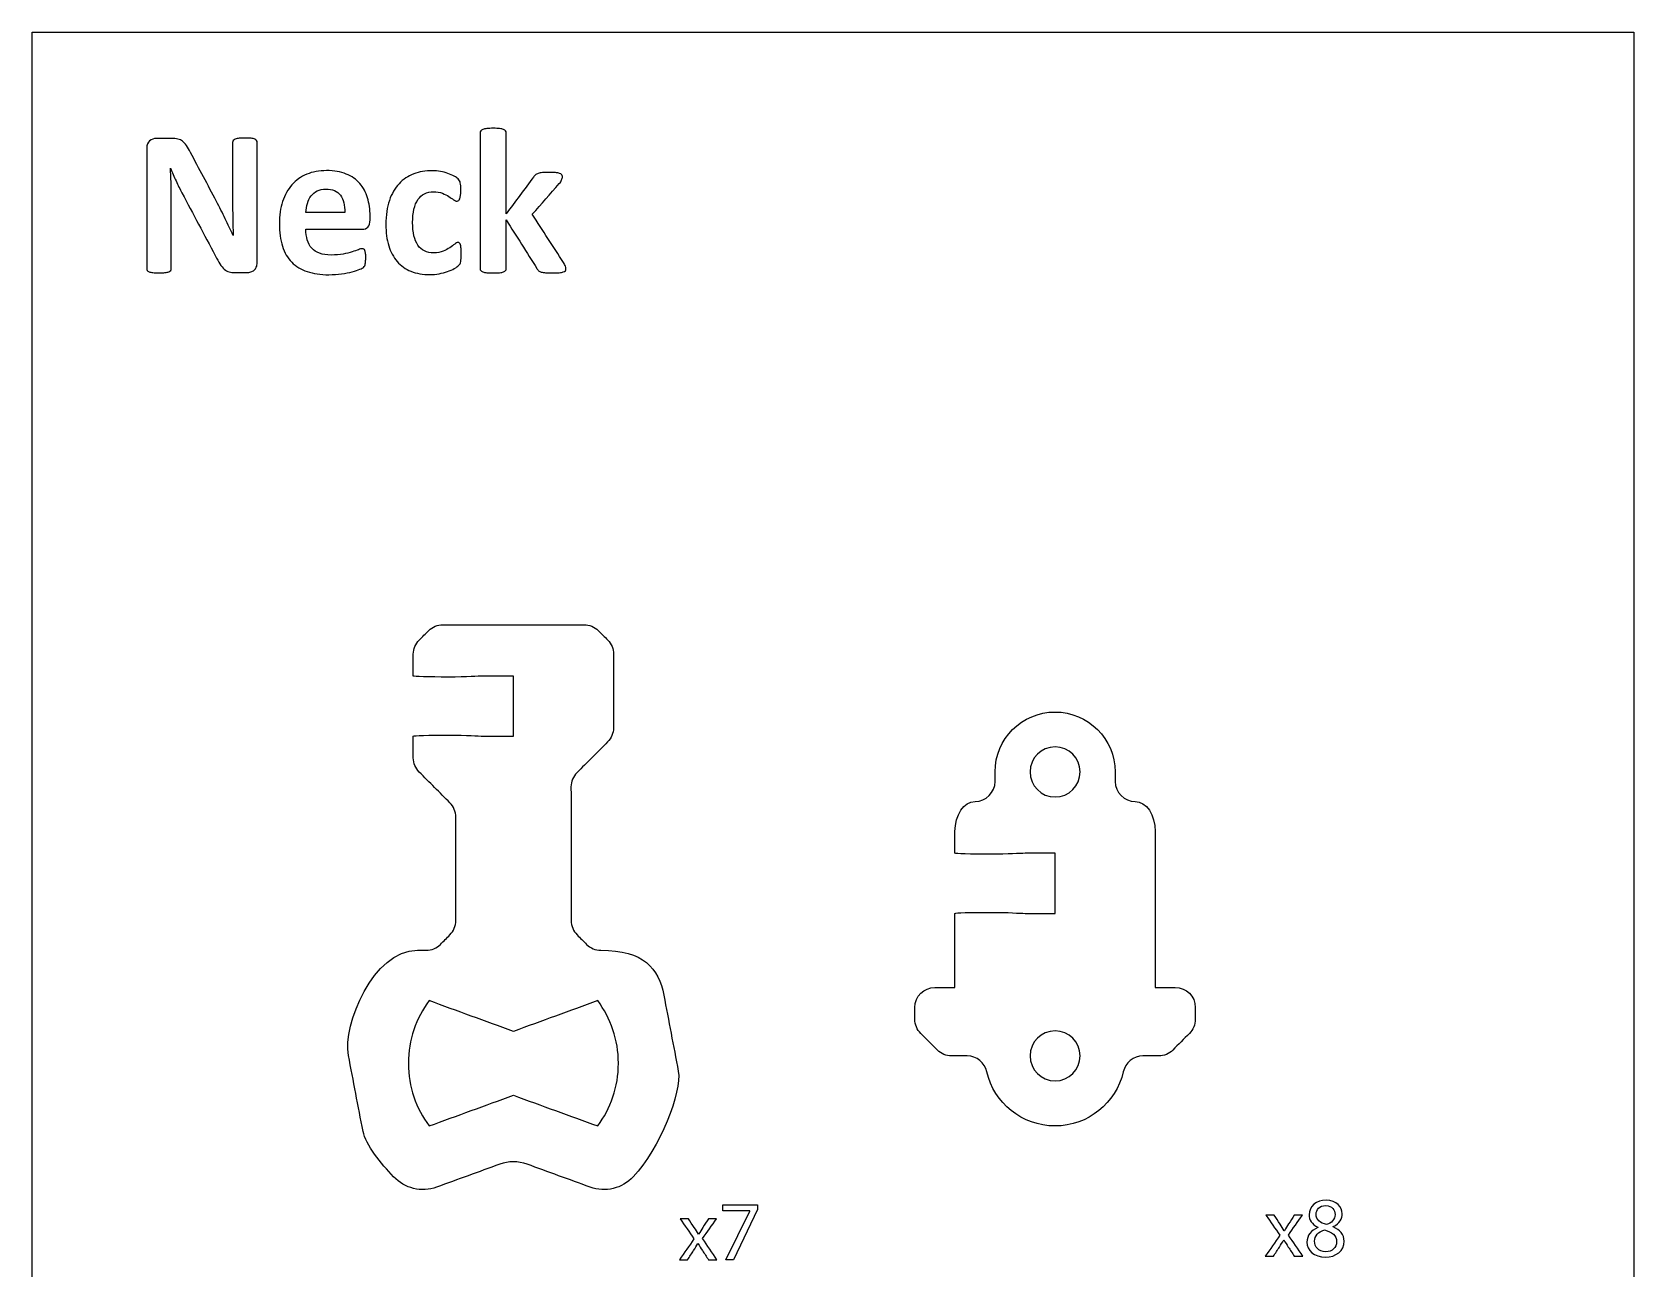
# Model space of a CAD drawing. Extents: x 0 to 465, y 0 to 285.
# Drawn here: x 155.2 to 235.2, y 78.4 to 140.2 of the extents above; entities that cross this region are included whole.
import ezdxf

# ---------------------------------------------------------------- set-up
doc = ezdxf.new("R2010")
doc.units = 0
doc.header["$MEASUREMENT"] = 0
doc.layers.add('DEFAULT', color=18, linetype='CONTINUOUS')

msp = doc.modelspace()

# ---------------------------------------------------------------- linework, layer by layer
at = {"layer": 'DEFAULT', "color": 18}
for points in [[(235.176, 5.176), (155.176, 5.176), (155.176, 140.176), (235.176, 140.176)], [(191.409, 81.615), (191.409, 81.369), (190.211, 78.864), (189.826, 78.864), (191.019, 81.297), (191.019, 81.306), (189.674, 81.306), (189.674, 81.615)]]:
    msp.add_lwpolyline(points, close=True, dxfattribs=at)
for points, knots in [([(181.839, 128.347), (181.839, 128.312), (181.829, 128.282), (181.81, 128.256), (181.792, 128.231), (181.757, 128.21), (181.707, 128.194), (181.657, 128.179), (181.589, 128.167), (181.503, 128.159), (181.417, 128.15), (181.305, 128.146), (181.167, 128.146), (181.026, 128.146), (180.912, 128.149), (180.824, 128.156), (180.736, 128.163), (180.664, 128.174), (180.606, 128.19), (180.55, 128.205), (180.506, 128.226), (180.475, 128.254), (180.444, 128.281), (180.416, 128.318), (180.392, 128.362), (179.88, 129.172), (179.369, 129.982), (178.857, 130.791), (178.857, 129.978), (178.857, 129.165), (178.857, 128.352), (178.857, 128.318), (178.847, 128.287), (178.826, 128.262), (178.805, 128.236), (178.77, 128.214), (178.72, 128.197), (178.67, 128.18), (178.604, 128.167), (178.522, 128.159), (178.439, 128.15), (178.333, 128.146), (178.206, 128.146), (178.079, 128.146), (177.974, 128.15), (177.891, 128.159), (177.808, 128.167), (177.742, 128.18), (177.692, 128.197), (177.642, 128.214), (177.607, 128.236), (177.586, 128.262), (177.565, 128.287), (177.555, 128.318), (177.555, 128.352), (177.555, 130.617), (177.555, 132.882), (177.555, 135.147), (177.555, 135.182), (177.565, 135.213), (177.586, 135.241), (177.607, 135.268), (177.642, 135.291), (177.692, 135.31), (177.742, 135.329), (177.808, 135.344), (177.891, 135.354), (177.974, 135.365), (178.079, 135.37), (178.206, 135.37), (178.333, 135.37), (178.439, 135.365), (178.522, 135.354), (178.604, 135.344), (178.67, 135.329), (178.72, 135.31), (178.77, 135.291), (178.805, 135.268), (178.826, 135.241), (178.847, 135.213), (178.857, 135.182), (178.857, 135.147), (178.857, 133.799), (178.857, 132.45), (178.857, 131.101), (179.312, 131.713), (179.767, 132.324), (180.222, 132.936), (180.249, 132.977), (180.28, 133.013), (180.315, 133.044), (180.349, 133.075), (180.395, 133.1), (180.452, 133.116), (180.508, 133.134), (180.579, 133.146), (180.664, 133.155), (180.748, 133.164), (180.855, 133.168), (180.986, 133.168), (181.114, 133.168), (181.222, 133.164), (181.31, 133.155), (181.397, 133.146), (181.468, 133.134), (181.521, 133.116), (181.575, 133.1), (181.611, 133.078), (181.632, 133.052), (181.653, 133.027), (181.663, 132.994), (181.663, 132.956), (181.663, 132.905), (181.65, 132.85), (181.625, 132.791), (181.599, 132.733), (181.56, 132.671), (181.508, 132.605), (181.059, 132.095), (180.609, 131.585), (180.159, 131.075), (180.68, 130.271), (181.2, 129.467), (181.72, 128.662), (181.761, 128.593), (181.792, 128.534), (181.81, 128.484), (181.829, 128.434), (181.839, 128.388), (181.839, 128.347)], [1, 1, 1, 1, 2, 2, 2, 3, 3, 3, 4, 4, 4, 5, 5, 5, 6, 6, 6, 7, 7, 7, 8, 8, 8, 9, 9, 9, 17.144061, 17.144061, 17.144061, 24.058061, 24.058061, 24.058061, 25.058061, 25.058061, 25.058061, 26.058061, 26.058061, 26.058061, 27.058061, 27.058061, 27.058061, 28.058061, 28.058061, 28.058061, 29.058061, 29.058061, 29.058061, 30.058061, 30.058061, 30.058061, 31.058061, 31.058061, 31.058061, 32.058061, 32.058061, 32.058061, 51.320061, 51.320061, 51.320061, 52.320061, 52.320061, 52.320061, 53.320061, 53.320061, 53.320061, 54.320061, 54.320061, 54.320061, 55.320061, 55.320061, 55.320061, 56.320061, 56.320061, 56.320061, 57.320061, 57.320061, 57.320061, 58.320061, 58.320061, 58.320061, 59.320061, 59.320061, 59.320061, 70.789061, 70.789061, 70.789061, 77.269314, 77.269314, 77.269314, 78.269314, 78.269314, 78.269314, 79.269314, 79.269314, 79.269314, 80.269314, 80.269314, 80.269314, 81.269314, 81.269314, 81.269314, 82.269314, 82.269314, 82.269314, 83.269314, 83.269314, 83.269314, 84.269314, 84.269314, 84.269314, 85.269314, 85.269314, 85.269314, 86.269314, 86.269314, 86.269314, 87.269314, 87.269314, 87.269314, 93.050653, 93.050653, 93.050653, 101.196656, 101.196656, 101.196656, 102.196656, 102.196656, 102.196656, 103.196656, 103.196656, 103.196656, 103.196656]), ([(166.419, 128.652), (166.419, 128.572), (166.405, 128.502), (166.377, 128.44), (166.35, 128.378), (166.313, 128.326), (166.266, 128.285), (166.22, 128.244), (166.165, 128.213), (166.101, 128.194), (166.037, 128.176), (165.972, 128.166), (165.907, 128.166), (165.714, 128.166), (165.521, 128.166), (165.328, 128.166), (165.208, 128.166), (165.104, 128.178), (165.016, 128.202), (164.928, 128.226), (164.847, 128.27), (164.773, 128.334), (164.699, 128.397), (164.627, 128.484), (164.559, 128.593), (164.489, 128.701), (164.412, 128.841), (164.326, 129.013), (163.771, 130.056), (163.217, 131.098), (162.662, 132.14), (162.565, 132.326), (162.467, 132.526), (162.367, 132.742), (162.268, 132.957), (162.178, 133.167), (162.099, 133.37), (162.095, 133.37), (162.092, 133.37), (162.088, 133.37), (162.102, 133.122), (162.112, 132.875), (162.119, 132.628), (162.126, 132.382), (162.13, 132.128), (162.13, 131.866), (162.13, 130.7), (162.13, 129.534), (162.13, 128.368), (162.13, 128.333), (162.12, 128.302), (162.101, 128.275), (162.082, 128.247), (162.05, 128.224), (162.003, 128.205), (161.956, 128.186), (161.894, 128.171), (161.814, 128.161), (161.735, 128.151), (161.634, 128.145), (161.509, 128.145), (161.389, 128.145), (161.289, 128.151), (161.21, 128.161), (161.131, 128.171), (161.069, 128.186), (161.024, 128.205), (160.979, 128.224), (160.948, 128.247), (160.931, 128.275), (160.914, 128.302), (160.905, 128.333), (160.905, 128.368), (160.905, 130.371), (160.905, 132.374), (160.905, 134.377), (160.905, 134.539), (160.952, 134.661), (161.047, 134.742), (161.142, 134.823), (161.258, 134.863), (161.396, 134.863), (161.639, 134.863), (161.882, 134.863), (162.124, 134.863), (162.255, 134.863), (162.366, 134.852), (162.455, 134.83), (162.545, 134.807), (162.625, 134.77), (162.696, 134.719), (162.766, 134.667), (162.832, 134.595), (162.895, 134.504), (162.957, 134.413), (163.02, 134.3), (163.086, 134.166), (163.52, 133.351), (163.954, 132.536), (164.388, 131.721), (164.464, 131.573), (164.538, 131.428), (164.613, 131.285), (164.687, 131.142), (164.758, 130.999), (164.827, 130.856), (164.896, 130.713), (164.963, 130.572), (165.029, 130.435), (165.094, 130.297), (165.158, 130.159), (165.225, 130.021), (165.215, 130.262), (165.207, 130.514), (165.202, 130.776), (165.197, 131.038), (165.194, 131.287), (165.194, 131.525), (165.194, 132.571), (165.194, 133.616), (165.194, 134.662), (165.194, 134.696), (165.204, 134.727), (165.225, 134.755), (165.246, 134.782), (165.28, 134.806), (165.328, 134.827), (165.377, 134.848), (165.441, 134.862), (165.52, 134.871), (165.599, 134.879), (165.7, 134.884), (165.824, 134.884), (165.941, 134.884), (166.04, 134.879), (166.119, 134.871), (166.198, 134.862), (166.259, 134.848), (166.302, 134.827), (166.346, 134.806), (166.376, 134.782), (166.393, 134.755), (166.41, 134.727), (166.419, 134.696), (166.419, 134.662), (166.419, 132.658), (166.419, 130.655), (166.419, 128.652)], [17.036, 17.036, 17.036, 17.036, 18.036, 18.036, 18.036, 19.036, 19.036, 19.036, 20.036, 20.036, 20.036, 21.036, 21.036, 21.036, 22.677, 22.677, 22.677, 23.677, 23.677, 23.677, 24.677, 24.677, 24.677, 25.677, 25.677, 25.677, 26.677, 26.677, 26.677, 36.716593, 36.716593, 36.716593, 37.716593, 37.716593, 37.716593, 38.716593, 38.716593, 38.716593, 38.745593, 38.745593, 38.745593, 39.745593, 39.745593, 39.745593, 40.745593, 40.745593, 40.745593, 50.662593, 50.662593, 50.662593, 51.662593, 51.662593, 51.662593, 52.662593, 52.662593, 52.662593, 53.662593, 53.662593, 53.662593, 54.662593, 54.662593, 54.662593, 55.662593, 55.662593, 55.662593, 56.662593, 56.662593, 56.662593, 57.662593, 57.662593, 57.662593, 58.662593, 58.662593, 58.662593, 75.698593, 75.698593, 75.698593, 76.698593, 76.698593, 76.698593, 77.698593, 77.698593, 77.698593, 79.763593, 79.763593, 79.763593, 80.763593, 80.763593, 80.763593, 81.763593, 81.763593, 81.763593, 82.763593, 82.763593, 82.763593, 83.763593, 83.763593, 83.763593, 91.614359, 91.614359, 91.614359, 92.614359, 92.614359, 92.614359, 93.614359, 93.614359, 93.614359, 94.614359, 94.614359, 94.614359, 95.628359, 95.628359, 95.628359, 96.628359, 96.628359, 96.628359, 97.628359, 97.628359, 97.628359, 106.519359, 106.519359, 106.519359, 107.519359, 107.519359, 107.519359, 108.519359, 108.519359, 108.519359, 109.519359, 109.519359, 109.519359, 110.519359, 110.519359, 110.519359, 111.519359, 111.519359, 111.519359, 112.519359, 112.519359, 112.519359, 113.519359, 113.519359, 113.519359, 114.519359, 114.519359, 114.519359, 131.555359, 131.555359, 131.555359, 131.555359]), ([(172.057, 130.791), (172.057, 130.633), (172.021, 130.516), (171.951, 130.44), (171.88, 130.364), (171.783, 130.326), (171.659, 130.326), (170.723, 130.326), (169.788, 130.326), (168.853, 130.326), (168.853, 130.13), (168.876, 129.951), (168.923, 129.791), (168.969, 129.631), (169.043, 129.495), (169.145, 129.383), (169.246, 129.271), (169.377, 129.186), (169.537, 129.127), (169.698, 129.069), (169.89, 129.039), (170.114, 129.039), (170.341, 129.039), (170.541, 129.055), (170.713, 129.089), (170.885, 129.121), (171.034, 129.157), (171.16, 129.197), (171.286, 129.236), (171.39, 129.273), (171.473, 129.306), (171.555, 129.338), (171.623, 129.355), (171.674, 129.355), (171.705, 129.355), (171.731, 129.348), (171.752, 129.337), (171.773, 129.324), (171.79, 129.303), (171.803, 129.272), (171.817, 129.241), (171.827, 129.197), (171.832, 129.14), (171.837, 129.083), (171.84, 129.012), (171.84, 128.926), (171.84, 128.85), (171.838, 128.785), (171.834, 128.732), (171.831, 128.678), (171.826, 128.633), (171.819, 128.595), (171.812, 128.557), (171.802, 128.525), (171.788, 128.499), (171.774, 128.473), (171.756, 128.449), (171.734, 128.424), (171.711, 128.4), (171.65, 128.368), (171.55, 128.326), (171.45, 128.285), (171.323, 128.244), (171.168, 128.205), (171.013, 128.165), (170.835, 128.131), (170.636, 128.101), (170.436, 128.072), (170.222, 128.057), (169.995, 128.057), (169.585, 128.057), (169.226, 128.109), (168.917, 128.213), (168.609, 128.316), (168.351, 128.473), (168.145, 128.683), (167.938, 128.893), (167.784, 129.158), (167.682, 129.479), (167.581, 129.799), (167.53, 130.174), (167.53, 130.605), (167.53, 131.015), (167.583, 131.384), (167.69, 131.714), (167.797, 132.042), (167.952, 132.321), (168.155, 132.551), (168.358, 132.78), (168.606, 132.955), (168.897, 133.075), (169.188, 133.196), (169.516, 133.256), (169.881, 133.256), (170.267, 133.256), (170.597, 133.199), (170.871, 133.086), (171.145, 132.972), (171.369, 132.814), (171.545, 132.613), (171.721, 132.411), (171.85, 132.173), (171.933, 131.897), (172.015, 131.622), (172.057, 131.322), (172.057, 130.998), (172.057, 130.929), (172.057, 130.86), (172.057, 130.791)], [0.586, 0.586, 0.586, 0.586, 1.586, 1.586, 1.586, 2.586, 2.586, 2.586, 10.54, 10.54, 10.54, 11.54, 11.54, 11.54, 12.54, 12.54, 12.54, 13.54, 13.54, 13.54, 14.54, 14.54, 14.54, 15.54, 15.54, 15.54, 16.54, 16.54, 16.54, 17.54, 17.54, 17.54, 18.54, 18.54, 18.54, 19.54, 19.54, 19.54, 20.54, 20.54, 20.54, 21.54, 21.54, 21.54, 22.54, 22.54, 22.54, 23.54, 23.54, 23.54, 24.54, 24.54, 24.54, 25.54, 25.54, 25.54, 26.54, 26.54, 26.54, 27.54, 27.54, 27.54, 28.54, 28.54, 28.54, 29.54, 29.54, 29.54, 30.54, 30.54, 30.54, 31.54, 31.54, 31.54, 32.54, 32.54, 32.54, 33.54, 33.54, 33.54, 34.54, 34.54, 34.54, 35.54, 35.54, 35.54, 36.54, 36.54, 36.54, 37.54, 37.54, 37.54, 38.54, 38.54, 38.54, 39.54, 39.54, 39.54, 40.54, 40.54, 40.54, 41.54, 41.54, 41.54, 42.54, 42.54, 42.54, 43.126, 43.126, 43.126, 43.126]), ([(176.615, 129.086), (176.615, 128.996), (176.612, 128.921), (176.607, 128.861), (176.601, 128.801), (176.595, 128.75), (176.586, 128.709), (176.577, 128.667), (176.567, 128.634), (176.555, 128.608), (176.543, 128.582), (176.516, 128.549), (176.475, 128.51), (176.434, 128.47), (176.363, 128.422), (176.263, 128.365), (176.163, 128.308), (176.049, 128.257), (175.922, 128.212), (175.795, 128.168), (175.656, 128.132), (175.506, 128.104), (175.356, 128.077), (175.202, 128.063), (175.044, 128.063), (174.689, 128.063), (174.374, 128.118), (174.101, 128.228), (173.827, 128.338), (173.597, 128.501), (173.411, 128.717), (173.225, 128.932), (173.084, 129.195), (172.989, 129.505), (172.895, 129.814), (172.847, 130.169), (172.847, 130.569), (172.847, 131.031), (172.905, 131.429), (173.02, 131.766), (173.136, 132.101), (173.297, 132.379), (173.504, 132.6), (173.71, 132.82), (173.955, 132.984), (174.238, 133.091), (174.52, 133.198), (174.83, 133.251), (175.167, 133.251), (175.305, 133.251), (175.44, 133.239), (175.573, 133.215), (175.706, 133.191), (175.83, 133.158), (175.945, 133.117), (176.061, 133.075), (176.164, 133.029), (176.255, 132.977), (176.347, 132.926), (176.411, 132.881), (176.449, 132.843), (176.487, 132.805), (176.514, 132.773), (176.529, 132.747), (176.545, 132.721), (176.557, 132.688), (176.565, 132.646), (176.574, 132.605), (176.581, 132.554), (176.586, 132.494), (176.591, 132.433), (176.594, 132.36), (176.594, 132.274), (176.594, 132.075), (176.577, 131.934), (176.542, 131.853), (176.508, 131.772), (176.463, 131.732), (176.408, 131.732), (176.349, 131.732), (176.287, 131.756), (176.222, 131.804), (176.156, 131.852), (176.079, 131.906), (175.989, 131.964), (175.9, 132.023), (175.793, 132.076), (175.669, 132.124), (175.545, 132.173), (175.397, 132.197), (175.225, 132.197), (174.887, 132.197), (174.628, 132.067), (174.449, 131.807), (174.27, 131.547), (174.181, 131.165), (174.181, 130.662), (174.181, 130.414), (174.203, 130.195), (174.248, 130.006), (174.293, 129.816), (174.359, 129.658), (174.447, 129.53), (174.535, 129.403), (174.645, 129.307), (174.778, 129.244), (174.91, 129.18), (175.064, 129.148), (175.24, 129.148), (175.419, 129.148), (175.573, 129.174), (175.703, 129.228), (175.832, 129.281), (175.945, 129.341), (176.041, 129.406), (176.137, 129.472), (176.218, 129.531), (176.284, 129.585), (176.349, 129.638), (176.404, 129.665), (176.449, 129.665), (176.48, 129.665), (176.506, 129.656), (176.527, 129.639), (176.547, 129.622), (176.564, 129.59), (176.576, 129.543), (176.588, 129.497), (176.597, 129.437), (176.604, 129.365), (176.611, 129.293), (176.615, 129.199), (176.615, 129.086)], [1, 1, 1, 1, 2, 2, 2, 3, 3, 3, 4, 4, 4, 5, 5, 5, 6, 6, 6, 7, 7, 7, 8, 8, 8, 9, 9, 9, 10, 10, 10, 11, 11, 11, 12, 12, 12, 13, 13, 13, 14, 14, 14, 15, 15, 15, 16, 16, 16, 17, 17, 17, 18, 18, 18, 19, 19, 19, 20, 20, 20, 21, 21, 21, 22, 22, 22, 23, 23, 23, 24, 24, 24, 25, 25, 25, 26, 26, 26, 27, 27, 27, 28, 28, 28, 29, 29, 29, 30, 30, 30, 31, 31, 31, 32, 32, 32, 33, 33, 33, 34, 34, 34, 35, 35, 35, 36, 36, 36, 37, 37, 37, 38, 38, 38, 39, 39, 39, 40, 40, 40, 41, 41, 41, 42, 42, 42, 43, 43, 43, 44, 44, 44, 45, 45, 45, 45]), ([(170.796, 131.163), (170.806, 131.528), (170.733, 131.815), (170.576, 132.024), (170.419, 132.232), (170.177, 132.336), (169.85, 132.336), (169.685, 132.336), (169.541, 132.305), (169.419, 132.243), (169.296, 132.181), (169.195, 132.097), (169.114, 131.993), (169.033, 131.888), (168.971, 131.763), (168.928, 131.621), (168.885, 131.478), (168.86, 131.325), (168.853, 131.163), (169.5, 131.163), (170.148, 131.163), (170.796, 131.163)], [5.508, 5.508, 5.508, 5.508, 6.508, 6.508, 6.508, 7.508, 7.508, 7.508, 8.508, 8.508, 8.508, 9.508, 9.508, 9.508, 10.508, 10.508, 10.508, 11.508, 11.508, 11.508, 17.016, 17.016, 17.016, 17.016]), ([(218.847, 79.739), (218.847, 80.086), (219.054, 80.331), (219.392, 80.475), (219.391, 80.479), (219.39, 80.484), (219.389, 80.488), (219.084, 80.632), (218.953, 80.869), (218.953, 81.106), (218.953, 81.541), (219.321, 81.838), (219.803, 81.838), (220.336, 81.838), (220.603, 81.503), (220.603, 81.161), (220.603, 80.928), (220.489, 80.678), (220.15, 80.518), (220.15, 80.513), (220.15, 80.509), (220.15, 80.505), (220.493, 80.369), (220.704, 80.128), (220.704, 79.794), (220.704, 79.316), (220.294, 78.994), (219.769, 78.994), (219.194, 78.994), (218.847, 79.337), (218.847, 79.739)], [1, 1, 1, 1, 2, 2, 2, 2.037643, 2.037643, 2.037643, 3.037643, 3.037643, 3.037643, 4.037643, 4.037643, 4.037643, 5.037643, 5.037643, 5.037643, 6.037643, 6.037643, 6.037643, 6.073643, 6.073643, 6.073643, 7.073643, 7.073643, 7.073643, 8.073643, 8.073643, 8.073643, 9.073643, 9.073643, 9.073643, 9.073643]), ([(187.955, 80.912), (188.052, 80.766), (188.15, 80.619), (188.247, 80.472), (188.323, 80.358), (188.387, 80.252), (188.454, 80.138), (188.459, 80.138), (188.463, 80.138), (188.467, 80.138), (188.535, 80.261), (188.602, 80.367), (188.67, 80.477), (188.766, 80.622), (188.862, 80.767), (188.958, 80.912), (189.092, 80.912), (189.226, 80.912), (189.36, 80.912), (189.127, 80.582), (188.894, 80.252), (188.662, 79.922), (188.901, 79.57), (189.141, 79.217), (189.381, 78.864), (189.24, 78.864), (189.099, 78.864), (188.958, 78.864), (188.858, 79.018), (188.758, 79.172), (188.657, 79.326), (188.577, 79.444), (188.509, 79.558), (188.429, 79.681), (188.361, 79.558), (188.29, 79.449), (188.213, 79.326), (188.114, 79.172), (188.016, 79.018), (187.917, 78.864), (187.78, 78.864), (187.643, 78.864), (187.507, 78.864), (187.749, 79.213), (187.992, 79.561), (188.234, 79.91), (188.003, 80.244), (187.772, 80.578), (187.541, 80.912), (187.679, 80.912), (187.817, 80.912), (187.955, 80.912)], [0, 0, 0, 0, 1.496861, 1.496861, 1.496861, 2.496861, 2.496861, 2.496861, 2.532861, 2.532861, 2.532861, 3.532861, 3.532861, 3.532861, 5.01254, 5.01254, 5.01254, 6.15254, 6.15254, 6.15254, 9.586208, 9.586208, 9.586208, 13.212711, 13.212711, 13.212711, 14.412711, 14.412711, 14.412711, 15.972342, 15.972342, 15.972342, 16.996342, 16.996342, 16.996342, 17.996342, 17.996342, 17.996342, 19.549459, 19.549459, 19.549459, 20.712459, 20.712459, 20.712459, 24.322907, 24.322907, 24.322907, 27.779213, 27.779213, 27.779213, 28.954213, 28.954213, 28.954213, 28.954213]), ([(217.213, 81.089), (217.31, 80.942), (217.407, 80.795), (217.505, 80.649), (217.581, 80.534), (217.644, 80.429), (217.712, 80.314), (217.716, 80.314), (217.72, 80.314), (217.724, 80.314), (217.792, 80.437), (217.86, 80.543), (217.928, 80.653), (218.023, 80.798), (218.119, 80.943), (218.215, 81.089), (218.349, 81.089), (218.483, 81.089), (218.617, 81.089), (218.385, 80.759), (218.152, 80.429), (217.919, 80.099), (218.159, 79.746), (218.399, 79.393), (218.639, 79.041), (218.497, 79.041), (218.356, 79.041), (218.215, 79.041), (218.115, 79.195), (218.015, 79.348), (217.915, 79.502), (217.835, 79.62), (217.767, 79.735), (217.686, 79.857), (217.619, 79.735), (217.547, 79.625), (217.471, 79.502), (217.372, 79.348), (217.273, 79.195), (217.174, 79.041), (217.038, 79.041), (216.901, 79.041), (216.764, 79.041), (217.007, 79.389), (217.249, 79.738), (217.492, 80.086), (217.261, 80.42), (217.029, 80.754), (216.798, 81.089), (216.936, 81.089), (217.074, 81.089), (217.213, 81.089)], [0, 0, 0, 0, 1.496861, 1.496861, 1.496861, 2.496861, 2.496861, 2.496861, 2.532861, 2.532861, 2.532861, 3.532861, 3.532861, 3.532861, 5.01254, 5.01254, 5.01254, 6.15254, 6.15254, 6.15254, 9.586208, 9.586208, 9.586208, 13.212711, 13.212711, 13.212711, 14.412711, 14.412711, 14.412711, 15.972342, 15.972342, 15.972342, 16.996342, 16.996342, 16.996342, 17.996342, 17.996342, 17.996342, 19.549999, 19.549999, 19.549999, 20.713999, 20.713999, 20.713999, 24.325019, 24.325019, 24.325019, 27.781325, 27.781325, 27.781325, 28.956325, 28.956325, 28.956325, 28.956325]), ([(219.304, 81.131), (219.304, 80.856), (219.511, 80.708), (219.828, 80.623), (220.066, 80.703), (220.247, 80.873), (220.247, 81.123), (220.247, 81.343), (220.116, 81.571), (219.782, 81.571), (219.473, 81.571), (219.304, 81.368), (219.304, 81.131)], [1, 1, 1, 1, 2, 2, 2, 3, 3, 3, 4, 4, 4, 5, 5, 5, 5]), ([(220.328, 79.756), (220.328, 80.09), (220.095, 80.251), (219.723, 80.357), (219.401, 80.264), (219.228, 80.052), (219.228, 79.79), (219.215, 79.51), (219.427, 79.265), (219.778, 79.265), (220.112, 79.265), (220.328, 79.472), (220.328, 79.756)], [1, 1, 1, 1, 2, 2, 2, 3, 3, 3, 4, 4, 4, 5, 5, 5, 5])]:
    msp.add_open_spline(points, degree=3, knots=knots, dxfattribs=at)
at = {"layer": 'DEFAULT', "color": 1}
for points, knots in [([(187.451, 88.28), (187.212, 89.544), (186.97, 90.808), (186.728, 92.073), (186.47, 93.427), (185.733, 94.323), (183.578, 94.323), (183.313, 94.323), (183.059, 94.429), (182.872, 94.616), (182.713, 94.775), (182.555, 94.934), (182.396, 95.092), (182.209, 95.283), (182.103, 95.537), (182.103, 95.801), (182.1, 98.027), (182.096, 100.253), (182.092, 102.48), (182.092, 102.744), (182.198, 102.998), (182.385, 103.185), (182.898, 103.698), (183.411, 104.21), (183.923, 104.723), (184.11, 104.914), (184.216, 105.168), (184.216, 105.432), (184.217, 106.656), (184.219, 107.881), (184.22, 109.105), (184.22, 109.369), (184.114, 109.623), (183.927, 109.814), (183.768, 109.971), (183.609, 110.129), (183.451, 110.286), (183.264, 110.477), (183.01, 110.579), (182.745, 110.579), (180.396, 110.579), (178.046, 110.579), (175.697, 110.579), (175.428, 110.579), (175.174, 110.477), (174.988, 110.286), (174.829, 110.128), (174.67, 109.969), (174.511, 109.81), (174.324, 109.623), (174.218, 109.369), (174.218, 109.105), (174.218, 108.741), (174.218, 108.378), (174.218, 108.015), (174.218, 107.99), (175.002, 107.965), (175.968, 107.965), (176.935, 107.965), (177.432, 108.015), (177.718, 108.015), (178.218, 108.015), (178.718, 108.015), (179.217, 108.015), (179.217, 107.015), (179.217, 106.016), (179.217, 105.016), (178.718, 105.016), (178.218, 105.016), (177.718, 105.016), (177.432, 105.016), (176.935, 105.065), (175.968, 105.065), (175.002, 105.065), (174.218, 105.044), (174.218, 105.016), (174.218, 104.654), (174.218, 104.292), (174.218, 103.929), (174.218, 103.665), (174.324, 103.411), (174.511, 103.22), (175.024, 102.708), (175.537, 102.195), (176.049, 101.682), (176.236, 101.495), (176.342, 101.241), (176.342, 100.977), (176.342, 99.252), (176.342, 97.527), (176.342, 95.801), (176.342, 95.537), (176.236, 95.283), (176.049, 95.092), (175.891, 94.934), (175.732, 94.775), (175.573, 94.616), (175.386, 94.429), (175.132, 94.323), (174.868, 94.323), (174.718, 94.323), (174.569, 94.323), (174.42, 94.323), (172.197, 94.323), (170.691, 90.573), (170.98, 89.067), (171.221, 87.803), (171.462, 86.539), (171.707, 85.275), (171.834, 84.608), (172.606, 83.666), (173.234, 83.006), (173.785, 82.424), (174.628, 82.216), (175.383, 82.491), (176.433, 82.873), (177.483, 83.255), (178.533, 83.638), (178.974, 83.796), (179.457, 83.796), (179.898, 83.638), (180.949, 83.255), (182.001, 82.873), (183.052, 82.491), (183.807, 82.216), (184.647, 82.424), (185.2, 83.006), (186.516, 84.396), (187.645, 87.275), (187.451, 88.28)], [1, 1, 1, 1, 11.946233, 11.946233, 11.946233, 12.946291, 12.946291, 12.946291, 13.946349, 13.946349, 13.946349, 15.855648, 15.855648, 15.855648, 16.855706, 16.855706, 16.855706, 35.786828, 35.786828, 35.786828, 36.786886, 36.786886, 36.786886, 42.953215, 42.953215, 42.953215, 43.953273, 43.953273, 43.953273, 54.363882, 54.363882, 54.363882, 55.36394, 55.36394, 55.36394, 57.266181, 57.266181, 57.266181, 58.266239, 58.266239, 58.266239, 78.247399, 78.247399, 78.247399, 79.247457, 79.247457, 79.247457, 81.156756, 81.156756, 81.156756, 82.156814, 82.156814, 82.156814, 85.246993, 85.246993, 85.246993, 86.247051, 86.247051, 86.247051, 87.247109, 87.247109, 87.247109, 91.497356, 91.497356, 91.497356, 99.997849, 99.997849, 99.997849, 104.248096, 104.248096, 104.248096, 105.248154, 105.248154, 105.248154, 106.248212, 106.248212, 106.248212, 109.328391, 109.328391, 109.328391, 110.328449, 110.328449, 110.328449, 116.494778, 116.494778, 116.494778, 117.494836, 117.494836, 117.494836, 132.165687, 132.165687, 132.165687, 133.165745, 133.165745, 133.165745, 135.075044, 135.075044, 135.075044, 136.075102, 136.075102, 136.075102, 137.345176, 137.345176, 137.345176, 138.345234, 138.345234, 138.345234, 149.299589, 149.299589, 149.299589, 150.299647, 150.299647, 150.299647, 151.299705, 151.299705, 151.299705, 160.803277, 160.803277, 160.803277, 161.803336, 161.803336, 161.803336, 171.316306, 171.316306, 171.316306, 172.316364, 172.316364, 172.316364, 173.316422, 173.316422, 173.316422, 173.316422]), ([(212.267, 92.464), (211.933, 92.464), (211.599, 92.464), (211.265, 92.464), (211.266, 95.059), (211.268, 97.655), (211.269, 100.25), (211.269, 101.079), (210.821, 101.753), (210.267, 101.753), (209.717, 101.753), (209.269, 102.197), (209.269, 102.751), (209.266, 102.909), (209.264, 103.066), (209.262, 103.224), (209.262, 104.878), (207.921, 106.219), (206.266, 106.219), (204.612, 106.219), (203.271, 104.878), (203.271, 103.224), (203.271, 103.066), (203.271, 102.909), (203.271, 102.751), (203.271, 102.197), (202.823, 101.753), (202.269, 101.753), (201.716, 101.753), (201.268, 101.079), (201.268, 100.25), (201.268, 99.888), (201.268, 99.526), (201.268, 99.163), (201.268, 99.139), (202.051, 99.114), (203.017, 99.114), (203.984, 99.114), (204.481, 99.163), (204.767, 99.163), (205.267, 99.163), (205.767, 99.163), (206.266, 99.163), (206.266, 98.164), (206.266, 97.164), (206.266, 96.165), (205.767, 96.165), (205.267, 96.165), (204.767, 96.165), (204.481, 96.165), (203.984, 96.214), (203.017, 96.214), (202.051, 96.214), (201.268, 96.193), (201.268, 96.165), (201.268, 94.931), (201.268, 93.698), (201.268, 92.464), (200.932, 92.464), (200.597, 92.464), (200.262, 92.464), (199.712, 92.464), (199.264, 92.016), (199.264, 91.466), (199.264, 91.269), (199.264, 91.073), (199.264, 90.877), (199.264, 90.609), (199.37, 90.355), (199.557, 90.168), (199.834, 89.891), (200.112, 89.615), (200.389, 89.339), (200.576, 89.152), (200.83, 89.046), (201.095, 89.046), (201.357, 89.046), (201.619, 89.046), (201.881, 89.046), (202.354, 89.046), (202.749, 88.707), (202.859, 88.245), (203.222, 86.7), (204.612, 85.546), (206.266, 85.546), (207.921, 85.546), (209.311, 86.7), (209.674, 88.245), (209.784, 88.707), (210.175, 89.046), (210.651, 89.046), (210.915, 89.046), (211.178, 89.046), (211.442, 89.046), (211.706, 89.046), (211.96, 89.152), (212.147, 89.339), (212.424, 89.615), (212.7, 89.891), (212.976, 90.168), (213.163, 90.355), (213.269, 90.609), (213.269, 90.873), (213.269, 91.071), (213.269, 91.268), (213.269, 91.466), (213.269, 92.016), (212.821, 92.464), (212.267, 92.464)], [1, 1, 1, 1, 3.84, 3.84, 3.84, 25.910002, 25.910002, 25.910002, 26.910002, 26.910002, 26.910002, 27.910002, 27.910002, 27.910002, 29.250152, 29.250152, 29.250152, 30.250152, 30.250152, 30.250152, 31.250152, 31.250152, 31.250152, 32.590152, 32.590152, 32.590152, 33.590152, 33.590152, 33.590152, 34.590152, 34.590152, 34.590152, 37.670152, 37.670152, 37.670152, 38.670152, 38.670152, 38.670152, 39.670152, 39.670152, 39.670152, 43.920152, 43.920152, 43.920152, 52.420152, 52.420152, 52.420152, 56.670152, 56.670152, 56.670152, 57.670152, 57.670152, 57.670152, 58.670152, 58.670152, 58.670152, 69.160152, 69.160152, 69.160152, 72.010152, 72.010152, 72.010152, 73.010152, 73.010152, 73.010152, 74.680152, 74.680152, 74.680152, 75.680152, 75.680152, 75.680152, 79.010632, 79.010632, 79.010632, 80.010632, 80.010632, 80.010632, 82.240632, 82.240632, 82.240632, 83.240632, 83.240632, 83.240632, 84.240632, 84.240632, 84.240632, 85.240632, 85.240632, 85.240632, 86.240632, 86.240632, 86.240632, 88.480632, 88.480632, 88.480632, 89.480632, 89.480632, 89.480632, 92.804034, 92.804034, 92.804034, 93.804034, 93.804034, 93.804034, 95.484034, 95.484034, 95.484034, 96.484034, 96.484034, 96.484034, 96.484034]), ([(206.266, 101.975), (205.575, 101.975), (205.018, 102.536), (205.018, 103.227), (205.018, 103.915), (205.575, 104.476), (206.266, 104.476), (206.958, 104.476), (207.515, 103.915), (207.515, 103.227), (207.515, 102.536), (206.958, 101.975), (206.266, 101.975)], [1, 1, 1, 1, 2, 2, 2, 3, 3, 3, 4, 4, 4, 5, 5, 5, 5]), ([(183.426, 85.546), (182.022, 86.057), (180.618, 86.567), (179.214, 87.077), (177.811, 86.567), (176.408, 86.057), (175.005, 85.546), (174.356, 86.418), (173.972, 87.501), (173.972, 88.675), (173.972, 89.85), (174.356, 90.933), (175.005, 91.804), (176.409, 91.293), (177.813, 90.781), (179.217, 90.27), (180.62, 90.781), (182.023, 91.293), (183.426, 91.804), (184.075, 90.933), (184.46, 89.85), (184.46, 88.675), (184.46, 87.501), (184.075, 86.418), (183.426, 85.546)], [1, 1, 1, 1, 13.704298, 13.704298, 13.704298, 26.399199, 26.399199, 26.399199, 27.399199, 27.399199, 27.399199, 28.399199, 28.399199, 28.399199, 41.106917, 41.106917, 41.106917, 53.80524, 53.80524, 53.80524, 54.80524, 54.80524, 54.80524, 55.80524, 55.80524, 55.80524, 55.80524]), ([(206.266, 87.797), (205.575, 87.797), (205.018, 88.354), (205.018, 89.046), (205.018, 89.737), (205.575, 90.295), (206.266, 90.295), (206.958, 90.295), (207.515, 89.737), (207.515, 89.046), (207.515, 88.354), (206.958, 87.797), (206.266, 87.797)], [1, 1, 1, 1, 2, 2, 2, 3, 3, 3, 4, 4, 4, 5, 5, 5, 5])]:
    msp.add_open_spline(points, degree=3, knots=knots, dxfattribs=at)

doc.saveas('drawing.dxf')
